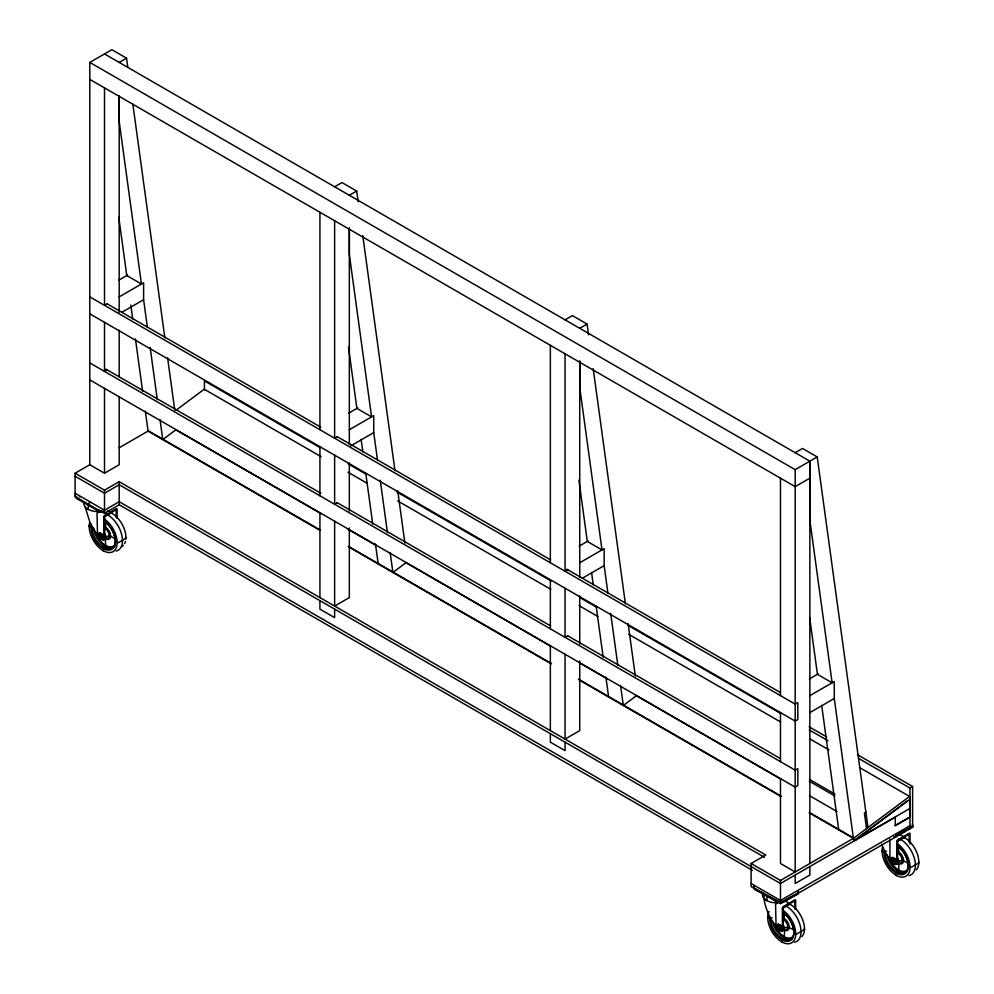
<?xml version="1.0" encoding="UTF-8"?>
<svg xmlns="http://www.w3.org/2000/svg" width="994" height="994" viewBox="0 0 994 994"><rect width="100%" height="100%" fill="white"/><g stroke="black" fill="none" stroke-linecap="round" stroke-linejoin="round"><path stroke-width="1.49" d="M119.193 95.772L119.193 121.541L141.459 284.023L126.76 275.537L118.783 217.288M349.329 228.632L349.329 254.402L371.582 416.884L356.883 408.397L348.484 347.08M579.738 361.667L579.738 387.436L602.004 549.918L587.305 541.432L578.906 480.114M104.507 53.937L809.874 461.179L809.874 520.297L832.127 682.779L817.428 674.292L809.663 617.572M115.242 540.935L117.118 542.562A1.354 0.783 0 0 0 118.646 542.5L125.778 538.388A1.354 0.783 0 0 0 125.865 537.505M793.796 932.148L795.672 933.776A1.354 0.783 0 0 0 797.188 933.714L804.32 929.601A1.354 0.783 0 0 0 804.419 928.719M908.156 865.488L910.032 867.116A1.354 0.783 0 0 0 911.548 867.054L918.68 862.941A1.354 0.783 0 0 0 918.779 862.059M100.692 539.543L103.19 537.133L102.047 534.2L99.76 532.883C93.921 534.263 100.804 543.581 103.19 537.133L102.307 536.636M775.829 926.507L778.314 924.097L780.601 925.414L781.731 928.359C780.327 933.08 775.581 929.191 775.916 926.619A9.021 5.206 0 0 0 777.146 927.737L778.24 928.359A9.021 5.206 0 0 0 780.178 929.079L781.731 928.359L780.862 927.849M779.246 930.757C781.371 928.744 779.221 925.774 776.96 924.88M893.606 864.097L896.091 861.699L894.96 858.754L892.674 857.437C886.834 858.828 893.705 868.135 896.091 861.699L895.209 861.189M99.76 532.883L97.362 535.406A9.021 5.206 0 0 0 98.605 536.524L99.698 537.145A9.021 5.206 0 0 0 101.624 537.866L100.692 534.983L98.418 533.666M777.171 925.725L778.314 924.097M892.674 857.437L890.264 859.959A9.021 5.206 0 0 0 891.506 861.077L892.6 861.699A9.021 5.206 0 0 0 894.538 862.419L893.606 859.537L891.32 858.22M75.482 494.813L75.035 495.708L76.476 497.335L99.114 510.407L102.792 511.189M75.482 495.894L75.035 496.789L76.476 498.416L99.114 511.488L103.475 512.059M754.024 886.039L753.8 887.48L755.018 888.549L780.476 902.453L798.244 892.823L798.468 891.382M754.024 887.108L753.8 888.561L755.018 889.63L780.476 903.534L798.244 893.904L797.983 891.904M765.778 895.047L780.476 903.534L912.604 827.244L912.827 825.803M176.149 410.162L204.217 389.213L321.099 456.693M175.863 429.83L162.767 439.609L160.034 419.63M405.987 562.691L392.903 572.469L390.157 552.49M636.409 695.725L623.313 705.491L620.579 685.512M865.849 811.949L864.395 813.03L866.532 828.586M859.872 767.741L909.572 796.442L853.448 838.364L809.104 812.757M854.778 840.092L907.261 800.915M809.874 695.626L834.277 681.536L834.277 698.496L853.821 841.16L909.957 799.251L909.572 796.442M103.985 517.116L106.843 515.227M782.539 908.33L789.671 904.217A1.354 0.783 -60 0 1 790.479 904.577M896.899 841.669L904.031 837.557A1.354 0.783 -60 0 1 904.838 837.917M785.732 900.44L787.124 899.533M901.483 832.873L900.092 833.78A5.268 3.044 60 0 0 900.092 833.332M77.781 497.832L75.109 496.292L75.109 473.219L89.783 464.745L89.808 62.423L111.85 49.7L126.549 58.186L127.804 67.406M119.193 62.423L126.549 58.186M118.634 280.221L127.63 275.04M107.153 303.829L104.507 305.357L104.507 87.907M119.193 296.871L143.608 282.781L143.608 299.741L147.398 327.411M334.63 186.81L341.973 182.561L356.672 191.047L358.151 201.807M121.765 312.352L143.608 299.741M349.329 195.284L356.672 191.047M107.153 369.88L104.507 371.408L104.507 322.329M119.118 447.809L148.466 430.862L320.441 530.15M89.808 464.732L104.507 473.219L119.193 464.732L119.193 396.643M75.109 473.219L104.507 490.179L119.193 481.692L765.778 855.002L751.091 863.488L751.091 886.561L763.106 893.507M90.243 502.455L87.795 503.871L87.795 504.952M99.164 510.171L104.507 513.264L119.193 504.778L752.346 870.322M104.159 529.355L105.687 527.392L105.687 520.744M100.692 534.983L102.047 534.2M348.757 413.094L357.753 407.9M337.277 436.689L334.63 438.217L334.63 220.767M349.329 429.731L373.732 415.641L373.732 432.601L377.521 460.272M565.052 319.832L572.395 315.595L587.094 324.081L588.56 334.829M350.609 445.958L373.732 432.601M579.738 328.318L587.094 324.081M337.277 502.74L334.63 504.269L334.63 455.19M579.179 546.116L588.175 540.922M567.698 569.724L565.052 571.252L565.052 353.802M579.738 562.766L604.153 548.663L604.153 565.636L607.943 593.306M795.175 452.692L802.518 448.456L817.217 456.942L867.986 827.505M582.31 578.247L604.153 565.636M89.808 62.423L795.175 469.665L817.217 456.942M809.874 478.151L795.175 486.662L89.808 79.396M567.698 635.775L565.052 637.291L565.052 588.212M809.302 678.977L818.298 673.783M809.874 712.599L834.277 698.496M909.957 828.772L909.957 788.043L912.604 786.527L857.511 754.719M751.091 863.488L780.476 880.448L853.821 838.104L853.821 841.16M854.902 840.241L909.696 808.594M894.998 825.567L909.696 817.08L909.696 799.101M909.957 817.23L895.271 825.716L895.271 817.23L780.476 883.504L119.193 501.721L104.507 510.208L75.109 493.235M909.957 825.716L780.476 900.477L751.091 883.504M886.524 851.187L884.026 852.094L882.15 851.013A1.354 0.783 0 0 1 882.237 850.131M772.176 917.847L769.667 918.754L767.79 917.673A1.354 0.783 0 0 1 767.877 916.803M897.06 853.908L898.601 851.945L898.601 846.627M782.7 920.568L784.241 918.605L784.241 913.287M893.817 858.095L892.351 858.94L892.351 863.5M893.606 859.537L894.96 858.754M779.246 926.197L780.601 925.414M108.271 514.395L111.117 513.003A1.354 0.783 -60 0 1 111.924 513.364M895.693 835.743L912.604 826.163L912.343 824.163M896.377 836.613L893.879 836.749M777.395 903.111L775.556 904.217L776.09 926.818A5.132 2.97 60 0 0 776.873 928.048M100.854 511.699L97.002 512.991L97.536 535.604M105.016 537.108L109.203 535.629L116.36 539.22M897.917 861.661L902.105 860.183L909.261 863.774M783.558 928.321L787.745 926.843L794.902 930.434M92.044 527.541L89.236 526.46A1.354 0.783 0 0 1 89.336 525.577M99.015 511.5A13.643 7.877 0 0 1 88.106 509.35L87.72 509.127A13.643 7.877 0 0 1 83.993 502.827M777.556 902.714A13.643 7.877 0 0 1 766.647 900.564L766.262 900.34A13.643 7.877 0 0 1 762.994 892.699M894.762 863.488L895.134 863.674A4.485 2.597 60 0 0 897.917 861.972L897.917 861.338A4.485 2.597 60 0 0 896.998 858.53M107.228 303.878L320.851 427.209M336.978 436.515L550.601 559.858M566.729 569.164L780.352 692.495M89.808 296.871L795.175 704.112L797.822 702.584L797.822 719.557L795.175 721.072L89.808 313.843M809.128 726.813L826.598 736.889M320.006 447.598L204.429 380.901L204.429 389.959M348.223 463.887L365.693 473.964M396.606 491.806L551.148 580.993M579.365 597.27L596.835 607.359M627.748 625.189L780.949 713.605M809.166 729.882L827.99 740.741M858.891 758.584L909.957 788.043M347.975 472.212L366.786 483.072M397.687 500.914L550.85 589.343M579.067 605.632L597.879 616.491M628.78 634.334L780.601 721.979M810.16 739.051L828.959 749.911M105.886 369.147L320.851 493.26M336.978 502.566L550.601 625.897M568.071 635.986L780.352 758.546M89.808 362.922L795.175 770.164L797.822 768.635L797.822 785.595L795.175 787.124L89.808 379.882M809.427 779.371L834.948 794.107M809.315 781.222L834.836 795.97M903.621 837.209L906.056 838.625A19.793 11.431 60 0 1 918.779 860.655L918.779 863.475A19.793 11.431 60 0 1 916.294 869.899M899.16 838.613L901.769 840.116A21.11 12.189 60 0 1 915.337 863.624L915.337 866.631A21.11 12.189 60 0 1 909.025 875.602M175.938 429.88L321.05 513.662M347.912 529.168L376.13 545.457M405.689 562.529L550.788 646.299M579.005 662.588L607.222 678.877M635.439 695.166L780.538 778.948M810.098 796.008L836.973 811.526M348.646 546.439L551.521 663.57M578.396 679.088L781.272 796.219M809.489 812.508L853.821 838.104M320.056 530.411L148.081 431.123L145.335 411.143M348.273 546.7L551.148 663.83M579.353 680.12L780.886 796.467M893.817 862.655L894.96 863.314M894.476 863.326L895.432 863.848A4.995 2.883 60 0 0 898.651 861.997L898.651 861.289A4.995 2.883 60 0 0 897.16 857.449M893.208 863.177L895.296 864.382A2.025 1.168 60 0 0 896.737 863.513L896.737 841.496A1.329 0.77 -60 0 1 897.669 839.868L909.1 833.27A1.329 0.77 -60 0 1 910.032 833.817L910.032 844.092M764.436 857.275L119.193 484.749L104.507 493.235L75.109 476.263M107.874 510.518L110.471 512.022L110.471 512.941M789.261 903.869L791.696 905.285A19.793 11.431 60 0 1 804.419 927.315L804.419 930.135A19.793 11.431 60 0 1 801.947 936.559M110.707 512.655L113.142 514.06A19.793 11.431 60 0 1 125.865 536.101L125.865 538.922M786.105 906.031L787.41 906.776A21.11 12.189 60 0 1 800.978 930.285L800.978 933.291A21.11 12.189 60 0 1 794.666 942.262M106.246 514.06L108.855 515.563A21.11 12.189 60 0 1 122.424 539.071L122.424 542.078A21.11 12.189 60 0 1 116.112 551.049M105.252 538.487L106.122 538.984A6.97 4.026 60 0 0 110.595 536.387L110.595 535.406A6.97 4.026 60 0 0 106.122 527.64L105.252 527.143A6.97 4.026 60 0 0 103.6 526.708M779.458 929.315L780.601 929.974M780.128 929.986L780.402 930.148A4.995 2.883 60 0 1 779.855 929.688M102.047 538.76L100.903 538.102C98.294 540.736 98.431 533.554 100.903 533.542L100.903 534.2A1.976 1.143 60 0 0 99.698 534.312M778.849 929.837L780.949 931.043A2.025 1.168 60 0 0 782.377 930.173L782.377 908.156A1.329 0.77 -60 0 1 783.309 906.528L794.74 899.93A1.329 0.77 -60 0 1 795.672 900.477L795.672 909.286M100.307 538.624L102.394 539.829A2.025 1.168 60 0 0 103.823 538.959L103.823 516.942A1.329 0.77 -60 0 1 104.755 515.314L116.186 508.717A1.329 0.77 -60 0 1 117.118 509.263L117.118 518.073M891.233 861.388A5.132 2.97 60 0 1 890.45 860.158L885.169 852.082L881.579 844.217M775.482 925.501C768.934 917.648 765.045 906.851 763.566 896.538M97.002 534.35L90.355 523.739L85.012 506.468M105.215 537.928L105.687 545.383L103.177 548.439L103.177 550.614A1.354 0.783 -60 0 0 103.761 551.024M777.991 930.16L777.991 925.6L779.458 924.755L779.458 925.426M821.69 705.38L838.75 829.878M593.194 368.65L625.412 603.78M628.146 623.76L635.303 676.007M610.689 613.286L617.846 665.533M591.567 572.519L593.256 584.82M596.201 606.34L603.147 657.059M605.88 677.038L608.626 697.018M362.773 235.615L394.991 470.746M397.724 490.725L404.881 542.972M380.267 480.251L387.424 532.511M361.145 439.497L362.835 451.785M365.78 473.306L372.725 524.024M375.471 544.004L378.205 563.983M132.861 104.283L164.867 337.885M167.601 357.865L174.758 410.112M150.144 347.391L157.3 399.65M130.81 305.096L132.711 318.925M135.445 338.904L142.602 391.164M912.604 786.527L912.604 827.244M909.224 842.328L909.112 834.314L897.644 840.936L897.545 863.04A2.025 1.168 60 0 1 896.103 863.923M904.49 830.847L904.49 831.928M903.384 837.495L903.384 836.575L899.495 834.326A12.624 7.293 0 0 1 897.744 835.184M889.916 839.073L889.916 858.903M884.958 850.926L884.958 853.274A16.463 9.505 60 0 0 895.544 871.601L897.57 872.769A16.463 9.505 60 0 0 908.156 866.669M884.026 850.876L884.026 853.312A17.122 9.89 60 0 0 895.035 872.384L897.147 873.602A17.122 9.89 60 0 0 908.156 867.253L908.156 864.32A16.463 9.505 60 0 0 899.57 847.547M809.874 461.179L809.874 863.488M809.874 866.544L809.874 875.018L795.175 883.504L795.175 875.018M795.175 469.665L795.175 871.974L780.476 863.488L780.476 778.637M794.865 908.988L794.641 900.949L783.284 907.597L783.185 929.701A2.025 1.168 60 0 1 781.744 930.583A4.485 2.597 60 0 0 783.558 928.644L783.558 927.998A4.485 2.597 60 0 0 782.638 925.203M790.131 897.507L790.131 898.588M789.025 904.155L789.025 903.235L785.136 900.986A12.624 7.293 0 0 1 783.384 901.844M780.476 478.176L780.476 695.626M780.476 712.599L780.476 761.677M780.476 880.448L780.476 903.534M770.599 917.586L770.599 919.935A16.463 9.505 60 0 0 781.185 938.261L783.21 939.442A16.463 9.505 60 0 0 793.796 933.329M769.667 917.537L769.667 919.984A17.122 9.89 60 0 0 780.675 939.044L782.787 940.262A17.122 9.89 60 0 0 793.796 933.913L793.796 930.98A16.463 9.505 60 0 0 783.21 912.641M766.337 895.085L766.337 896.166M579.738 360.785L579.738 577.427M579.738 596.002L579.738 643.963M579.738 660.985L579.738 730.627L565.052 739.101L565.052 654.263M565.052 742.158L565.052 750.644L550.353 742.158L550.353 733.671M550.353 345.316L550.353 562.766M550.353 579.738L550.353 628.817M550.353 645.777L550.353 730.627M349.329 227.75L349.329 444.393M349.329 462.968L349.329 510.941M349.329 527.963L349.329 597.593L334.63 606.079L334.63 521.229M334.63 609.136L334.63 617.609L319.931 609.136L319.931 600.649M319.931 212.281L319.931 429.731M319.931 446.704L319.931 495.782M319.931 512.755L319.931 597.593M119.193 96.443L119.193 312.302M119.193 330.107L119.193 376.527M119.193 481.692L119.193 504.778M116.323 517.762L116.087 509.736L104.743 516.383L104.631 538.487A2.025 1.168 60 0 1 103.202 539.369M104.507 388.368L104.507 473.219M104.507 490.179L104.507 513.264M92.044 526.373L92.044 528.721A16.463 9.505 60 0 0 102.63 547.048L104.656 548.216A16.463 9.505 60 0 0 115.242 542.115M101.897 535.257A1.976 1.143 60 0 1 101.897 537.543M99.276 537.866A5.132 2.97 60 0 1 98.331 536.835M87.919 509.226A5.268 3.044 -60 0 1 89.025 505.362M80.092 496.925A1.653 0.957 0 0 1 79.619 496.739M102.531 539.295A4.995 2.883 60 0 0 105.737 537.443L105.737 536.735A4.995 2.883 60 0 0 103.711 532.225M105.563 538.127A5.653 3.268 60 0 0 109.203 536.027L109.203 535.232A5.653 3.268 60 0 0 105.563 528.932L104.867 528.535A5.653 3.268 60 0 0 104.184 528.274M89.659 522.521A19.793 11.431 60 0 0 89.236 525.056L89.236 527.864A19.793 11.431 60 0 0 101.96 549.906L104.395 551.31A19.793 11.431 60 0 0 117.118 543.966L117.118 541.146A19.793 11.431 60 0 0 104.395 519.116M104.656 521.428A16.463 9.505 60 0 1 115.242 539.767L115.242 542.699A17.122 9.89 60 0 1 104.233 549.048L102.121 547.831A17.122 9.89 60 0 1 91.113 528.758L91.113 526.323A17.122 9.89 60 0 1 91.485 524.136M104.233 521.191A17.122 9.89 60 0 1 115.242 540.251M102.668 539.295A4.485 2.597 60 0 0 105.016 537.419L105.016 536.785A4.485 2.597 60 0 0 103.674 533.331M125.443 541.444A19.793 11.431 60 0 1 124.61 543.619M123.393 545.346A19.793 11.431 60 0 1 121.827 546.601M115.391 543.892A15.146 8.747 60 0 1 106.619 545.917L104.755 544.849A15.146 8.747 60 0 1 95.983 532.685M114.757 546.551A16.463 9.505 60 0 1 106.234 547.309L104.208 546.141A16.463 9.505 60 0 1 93.622 527.802M894.178 859.027A1.976 1.143 60 0 1 894.513 859.375M895.022 860.27A1.976 1.143 60 0 1 895.022 861.885M902.067 832.214A12.624 7.293 0 0 1 900.974 833.307M899.818 863.04A5.653 3.268 60 0 0 902.105 860.58L902.105 859.785A5.653 3.268 60 0 0 898.477 853.486L897.781 853.088A5.653 3.268 60 0 0 897.097 852.827M897.321 851.386A6.97 4.026 60 0 1 898.166 851.696L899.023 852.193A6.97 4.026 60 0 1 903.509 859.959L903.509 860.941A6.97 4.026 60 0 1 899.023 863.537L898.601 869.936L896.091 872.993L896.091 875.167A1.354 0.783 -60 0 0 896.899 875.515M882.573 847.074A19.793 11.431 60 0 0 882.15 849.609L882.15 852.417A19.793 11.431 60 0 0 894.873 874.459L897.309 875.863A19.793 11.431 60 0 0 910.032 868.52L910.032 865.699A19.793 11.431 60 0 0 897.309 843.67M897.147 845.745A17.122 9.89 60 0 1 908.156 864.805M907.373 869.775A15.146 8.747 60 0 1 899.533 870.471L897.657 869.402A15.146 8.747 60 0 1 888.884 857.238M908.938 866.793A15.146 8.747 60 0 1 908.305 868.445M906.366 872.148A16.463 9.505 60 0 1 899.148 871.862L897.11 870.694A16.463 9.505 60 0 1 886.884 854.877M777.246 902.167A12.624 7.293 0 0 1 775.047 902.167M767.219 900.055A12.624 7.293 0 0 1 765.802 899.085M763.951 896.787A12.624 7.293 0 0 1 763.566 895.544M778.824 925.19A1.976 1.143 60 0 1 780.215 926.01M780.737 926.893A1.976 1.143 60 0 1 780.737 928.508M787.708 898.874A12.624 7.293 0 0 1 786.614 899.98M778.762 925.24A1.976 1.143 60 0 1 780.153 926.048M780.812 927.402A1.976 1.143 60 0 1 780.812 928.234M766.473 900.44A5.268 3.044 -60 0 1 767.865 896.103M781.682 930.744A4.995 2.883 60 0 0 784.291 928.657L784.291 927.949A4.995 2.883 60 0 0 782.8 924.109M785.459 929.701A5.653 3.268 60 0 0 787.745 927.24L787.745 926.445A5.653 3.268 60 0 0 784.117 920.158L783.421 919.748A5.653 3.268 60 0 0 782.738 919.5M782.961 918.046A6.97 4.026 60 0 1 783.806 918.357L784.664 918.854A6.97 4.026 60 0 1 789.149 926.619L789.149 927.613A6.97 4.026 60 0 1 784.664 930.198L784.241 936.596L781.731 939.653L781.731 941.827A1.354 0.783 -60 0 0 782.539 942.175M769.045 911.573A19.793 11.431 60 0 0 767.79 916.269L767.79 919.09A19.793 11.431 60 0 0 780.514 941.119L782.949 942.523A19.793 11.431 60 0 0 795.672 935.18L795.672 932.36A19.793 11.431 60 0 0 782.949 910.33M782.787 912.405A17.122 9.89 60 0 1 793.796 931.477M793.013 936.435A15.146 8.747 60 0 1 785.173 937.143L783.309 936.062A15.146 8.747 60 0 1 774.525 923.898M792.007 938.808A16.463 9.505 60 0 1 784.788 938.522L782.75 937.354A16.463 9.505 60 0 1 772.524 921.537"/></g></svg>
